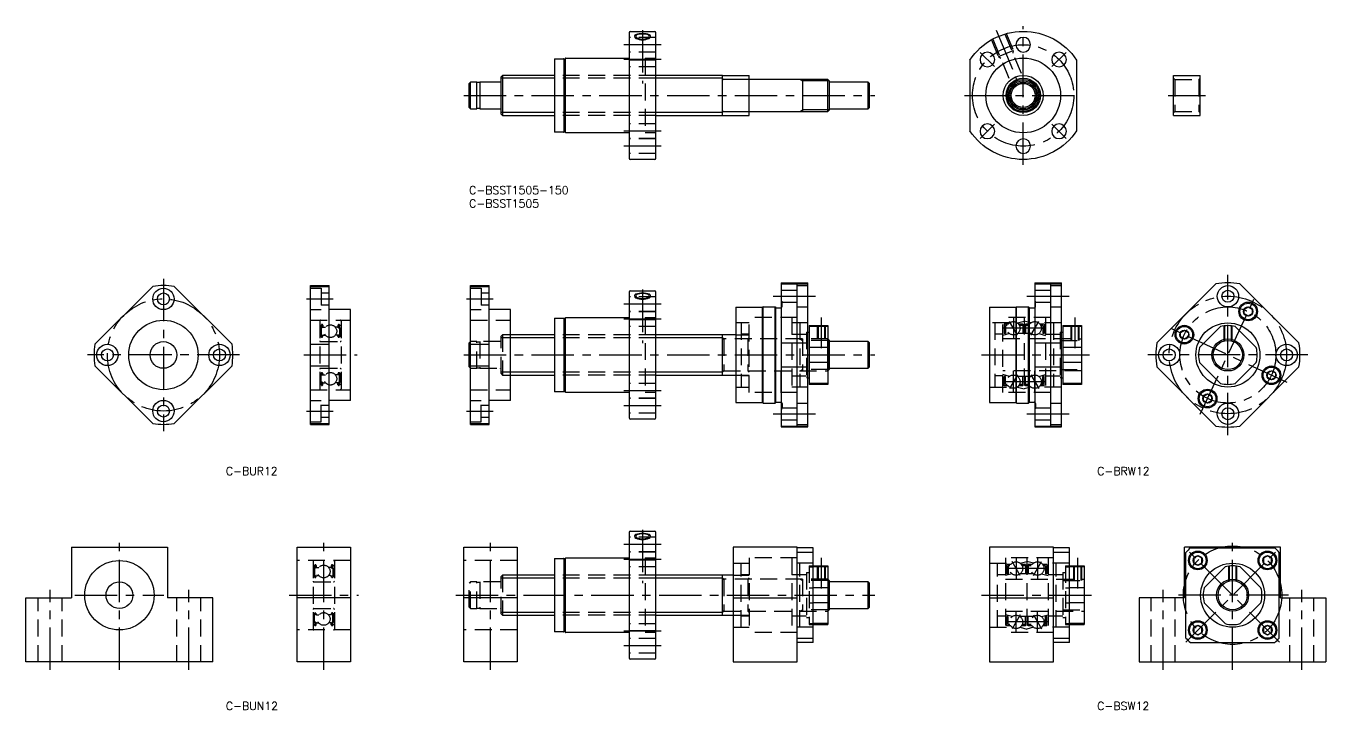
# Model space of a CAD drawing. Extents: x -166 to 321, y -196 to 60.
import ezdxf

# ---------------------------------------------------------------- set-up
doc = ezdxf.new("R2010")
doc.units = 0
doc.header["$LTSCALE"] = 0.5
for name, pattern in [('CENTER', [50.8, 31.75, -6.35, 6.35, -6.35]), ('DASHED', [19.05, 12.7, -6.35]), ('PHANTOM', [63.5, 31.75, -6.35, 6.35, -6.35, 6.35, -6.35])]:
    doc.linetypes.add(name, pattern=pattern)
for name, color, linetype in [('MSM_CENTER', 1, 'CENTER'), ('MSM_CONTINUOUS', 7, 'CONTINUOUS'), ('MSM_DASHED', 4, 'DASHED'), ('MSM_IMAGINARY', 6, 'PHANTOM'), ('MSM_NARROW', 5, 'CONTINUOUS'), ('MSM_PART_NUMBER', 7, 'CONTINUOUS')]:
    doc.layers.add(name, color=color, linetype=linetype)
doc.styles.get("Standard").update_dxf_attribs({"font": 'txt.shx', "height": 3, "bigfont": 'bigfont.shx'})

# ---------------------------------------------------------------- blocks, each defined once
blk = doc.blocks.new('*U49')
at = {"layer": 'MSM_PART_NUMBER'}
blk.add_text('C-BSST1505-150', height=3, dxfattribs=at).set_placement((0, -3))
blk = doc.blocks.new('*U50')
at = {"layer": 'MSM_PART_NUMBER'}
blk.add_text('C-BSST1505', height=3, dxfattribs=at).set_placement((0, -8))
blk = doc.blocks.new('*U51')
at = {"layer": 'MSM_PART_NUMBER'}
blk.add_text('C-BUN12', height=3, dxfattribs=at).set_placement((-91.16, -196.23))
blk = doc.blocks.new('*U52')
at = {"layer": 'MSM_PART_NUMBER'}
blk.add_text('C-BUR12', height=3, dxfattribs=at).set_placement((-91.16, -108.24))
blk = doc.blocks.new('*U53')
at = {"layer": 'MSM_PART_NUMBER'}
blk.add_text('C-BSW12', height=3, dxfattribs=at).set_placement((235.4, -196.23))
blk = doc.blocks.new('*U54')
at = {"layer": 'MSM_PART_NUMBER'}
blk.add_text('C-BRW12', height=3, dxfattribs=at).set_placement((235.4, -108.24))

msp = doc.modelspace()

# ---------------------------------------------------------------- linework, layer by layer
at = {"layer": 'MSM_CENTER'}
for p, q in [((65, 58.48), (65, 38.48)), ((197.53, 58.48), (205.38, 39.54)), ((207.67, 8), (207.67, 60)), ((72, 53), (58, 53)), ((196.89, 44.78), (191.58, 50.09)), ((218.45, 44.78), (223.76, 50.09)), ((72, 47.44), (58, 47.44)), ((-2, 34), (152, 34)), ((185.67, 34), (229.67, 34)), ((262.03, 34), (276.03, 34)), ((72, 20.56), (58, 20.56)), ((196.89, 23.22), (191.58, 17.91)), ((218.45, 23.22), (223.76, 17.91)), ((72, 15), (58, 15)), ((284.38, -93.24), (284.38, -33.24)), ((-114.56, -34.74), (-114.56, -91.74)), ((65, -38.76), (65, -58.76)), ((-61, -42.24), (-51, -42.24)), ((-1, -42.24), (9, -42.24)), ((114, -41.24), (130, -41.24)), ((209, -41.24), (225, -41.24)), ((274.02, -85.45), (294.73, -41.04)), ((72, -44.24), (58, -44.24)), ((72, -49.81), (58, -49.81)), ((117, -49.24), (117, -57.24)), ((132, -49.24), (132, -60.74)), ((216, -53.24), (200, -53.24)), ((205.5, -55.84), (202.5, -50.64)), ((204, -49.24), (204, -57.24)), ((210.5, -55.84), (213.5, -50.64)), ((212, -49.24), (212, -57.24)), ((227, -49.24), (227, -60.74)), ((306.58, -73.6), (262.17, -52.89)), ((-86.06, -63.24), (-143.06, -63.24)), ((-62, -63.24), (-42, -63.24)), ((-2, -63.24), (152, -63.24)), ((192, -63.24), (232.5, -63.24)), ((314.38, -63.24), (254.38, -63.24)), ((117, -77.24), (117, -69.24)), ((205.5, -70.64), (202.5, -75.84)), ((204, -77.24), (204, -69.24)), ((210.5, -70.64), (213.5, -75.84)), ((212, -77.24), (212, -69.24)), ((72, -76.68), (58, -76.68)), ((216, -73.24), (200, -73.24)), ((72, -82.24), (58, -82.24)), ((-61, -84.24), (-51, -84.24)), ((-1, -84.24), (9, -84.24)), ((114, -85.24), (130, -85.24)), ((209, -85.24), (225, -85.24)), ((65, -128.76), (65, -148.76)), ((-131.08, -181.24), (-131.08, -132.24)), ((-54.5, -181.24), (-54.5, -132.24)), ((8, -181.24), (8, -132.24)), ((72, -134.24), (58, -134.24)), ((268.59, -170.81), (303.72, -135.68)), ((303.72, -170.81), (268.59, -135.68)), ((286.15, -181.24), (286.15, -132.24)), ((72, -139.81), (58, -139.81)), ((132, -139.24), (132, -150.74)), ((206.5, -145.84), (203.5, -140.64)), ((205, -139.24), (205, -147.24)), ((211.5, -145.84), (214.5, -140.64)), ((213, -139.24), (213, -147.24)), ((228, -139.24), (228, -150.74)), ((217, -143.24), (201, -143.24)), ((-157.08, -181.24), (-157.08, -151.24)), ((-147.73, -153.24), (-114.43, -153.24)), ((-105.08, -181.24), (-105.08, -151.24)), ((-67.5, -153.24), (-41.5, -153.24)), ((-5, -153.24), (152, -153.24)), ((192, -153.24), (233.5, -153.24)), ((260.15, -181.24), (260.15, -151.24)), ((307.15, -153.24), (265.15, -153.24)), ((312.15, -181.24), (312.15, -151.24)), ((206.5, -160.64), (203.5, -165.84)), ((205, -167.24), (205, -159.24)), ((211.5, -160.64), (214.5, -165.84)), ((213, -167.24), (213, -159.24)), ((217, -163.24), (201, -163.24)), ((72, -166.68), (58, -166.68)), ((72, -172.24), (58, -172.24))]:
    msp.add_line(p, q, dxfattribs=at)
for centre, radius in [((207.67, 34), 19), ((-114.56, -63.24), 21), ((284.38, -63.24), 22), ((284.38, -63.24), 18), ((286.15, -153.24), 18.45)]:
    msp.add_circle(centre, radius, dxfattribs=at)
at = {"layer": 'MSM_CONTINUOUS'}
for p, q in [((60, 57.5), (60, 10.5)), ((60.5, 58), (69.5, 58)), ((70, 10.5), (70, 57.5)), ((32, 47.75), (35.35, 47.75)), ((32, 47.75), (32, 20.25)), ((35.5, 47.75), (36, 47.75)), ((35.5, 47.75), (35.5, 20.25)), ((36, 47.75), (36, 20.25)), ((36.3, 48), (60, 48)), ((60, 47.27), (70, 47.27)), ((187.67, 47.27), (187.67, 20.73)), ((227.67, 47.27), (227.67, 20.73)), ((0.5, 39), (0, 38.5)), ((2.85, 39), (0.5, 39)), ((0.5, 29), (0.5, 39)), ((2.85, 29), (2.85, 39)), ((11.7, 39), (4, 39)), ((4, 39), (4, 29)), ((12.5, 41.5), (12, 41)), ((12, 27), (12, 41)), ((12.5, 41.5), (12.5, 26.5)), ((32, 41.5), (12.5, 41.5)), ((95, 41.5), (70, 41.5)), ((95, 26.5), (95, 41.5)), ((134.5, 40), (95.3, 40)), ((125, 40), (125, 28)), ((135, 39.5), (134.5, 40)), ((134.5, 28), (134.5, 40)), ((135, 39.5), (135, 28.5)), ((149.5, 39), (135, 39)), ((150, 38.5), (149.5, 39)), ((149.5, 29), (149.5, 39)), ((264.03, 26.5), (264.03, 41.5)), ((264.03, 41.5), (274.03, 41.5)), ((274.03, 26.5), (274.03, 41.5)), ((0, 29.5), (0, 38.5)), ((4, 38.8), (2.85, 38.8)), ((150, 29.5), (150, 38.5)), ((0, 29.5), (0.5, 29)), ((149.5, 29), (150, 29.5)), ((0.5, 29), (2.85, 29)), ((2.85, 29.2), (4, 29.2)), ((4, 29), (11.7, 29)), ((12, 27), (12.5, 26.5)), ((12.5, 26.5), (32, 26.5)), ((70, 26.5), (95, 26.5)), ((95.3, 28), (134.5, 28)), ((134.5, 28), (135, 28.5)), ((135, 29), (149.5, 29)), ((264.03, 26.5), (274.03, 26.5)), ((35.35, 20.25), (32, 20.25)), ((36, 20.25), (35.5, 20.25)), ((60, 20), (36.3, 20)), ((60, 20.73), (70, 20.73)), ((69.5, 10), (60.5, 10)), ((-118.57, -37.55), (-140.25, -59.23)), ((-110.55, -37.55), (-88.87, -59.23)), ((-59.5, -89.24), (-59.5, -37.24)), ((-59.5, -37.24), (-52.5, -37.24)), ((-59.5, -37.55), (-52.5, -37.55)), ((-52.5, -89.24), (-52.5, -37.24)), ((0.5, -89.24), (0.5, -37.24)), ((0.5, -37.24), (7.5, -37.24)), ((0.5, -37.55), (7.5, -37.55)), ((7.5, -89.24), (7.5, -37.24)), ((117, -36.24), (127, -36.24)), ((117, -36.24), (117, -90.14)), ((117, -36.62), (127, -36.62)), ((123, -90.14), (123, -36.24)), ((127, -90.14), (127, -36.24)), ((212, -36.24), (222, -36.24)), ((212, -36.24), (212, -90.14)), ((212, -36.62), (222, -36.62)), ((218, -90.14), (218, -36.24)), ((222, -90.14), (222, -36.24)), ((257.75, -58.75), (279.89, -36.62)), ((288.86, -36.62), (311, -58.75)), ((60, -39.74), (60, -86.74)), ((60.5, -39.24), (69.5, -39.24)), ((70, -86.74), (70, -39.74)), ((-44.5, -46.24), (-52.5, -46.24)), ((-44.5, -80.24), (-44.5, -46.24)), ((15.5, -46.24), (7.5, -46.24)), ((15.5, -80.24), (15.5, -46.24)), ((100, -45.39), (110, -45.39)), ((100, -45.39), (100, -81.09)), ((110.15, -45.24), (110, -45.39)), ((110, -81.09), (110, -45.39)), ((110.15, -45.24), (114.7, -45.24)), ((110.15, -81.24), (110.15, -45.24)), ((114.7, -45.24), (115, -45.54)), ((114.7, -81.24), (114.7, -45.24)), ((115, -45.54), (116.8, -45.54)), ((115, -80.94), (115, -45.54)), ((195, -45.39), (205, -45.39)), ((195, -45.39), (195, -81.09)), ((205.15, -45.24), (205, -45.39)), ((205, -81.09), (205, -45.39)), ((205.15, -45.24), (209.7, -45.24)), ((205.15, -81.24), (205.15, -45.24)), ((209.7, -45.24), (210, -45.54)), ((209.7, -81.24), (209.7, -45.24)), ((210, -45.54), (211.8, -45.54)), ((210, -80.94), (210, -45.54)), ((290.48, -46.06), (291.98, -45.2)), ((290.48, -47.79), (290.48, -46.06)), ((291.98, -48.66), (290.48, -47.79)), ((291.98, -45.2), (293.48, -46.06)), ((293.48, -47.79), (291.98, -48.66)), ((293.48, -46.06), (293.48, -47.79)), ((32, -49.49), (35.35, -49.49)), ((32, -49.49), (32, -76.99)), ((35.5, -49.49), (36, -49.49)), ((35.5, -49.49), (35.5, -76.99)), ((36, -49.49), (36, -76.99)), ((36.3, -49.24), (60, -49.24)), ((60, -49.98), (70, -49.98)), ((127.5, -52.24), (134.5, -52.24)), ((127.5, -52.24), (127.5, -74.24)), ((134.5, -52.6), (127.5, -52.6)), ((134.5, -52.24), (134.5, -74.24)), ((222.5, -52.24), (229.5, -52.24)), ((222.5, -52.24), (222.5, -74.24)), ((229.5, -52.6), (222.5, -52.6)), ((229.5, -52.24), (229.5, -74.24)), ((281.58, -52.6), (273.74, -60.45)), ((295.02, -60.45), (287.17, -52.6)), ((0.5, -58.24), (0, -58.74)), ((32, -55.74), (15.5, -55.74)), ((100, -55.74), (70, -55.74)), ((95, -70.74), (95, -55.74)), ((127, -54.74), (127.5, -54.74)), ((135, -57.74), (134.5, -57.24)), ((134.5, -69.24), (134.5, -57.24)), ((135, -57.74), (135, -68.74)), ((149.5, -58.24), (135, -58.24)), ((150, -58.74), (149.5, -58.24)), ((149.5, -68.24), (149.5, -58.24)), ((222, -54.74), (222.5, -54.74)), ((266.56, -54.77), (268.06, -53.9)), ((266.56, -56.5), (266.56, -54.77)), ((268.06, -57.37), (266.56, -56.5)), ((268.06, -53.9), (269.56, -54.77)), ((269.56, -56.5), (268.06, -57.37)), ((269.56, -54.77), (269.56, -56.5)), ((-59.5, -59.23), (-52.5, -59.23)), ((0, -67.74), (0, -58.74)), ((0.5, -59.23), (7.5, -59.23)), ((117, -58.75), (127, -58.75)), ((134.5, -60.45), (127.5, -60.45)), ((150, -67.74), (150, -58.74)), ((212, -58.75), (222, -58.75)), ((229.5, -60.45), (222.5, -60.45)), ((-140.25, -67.25), (-118.57, -88.93)), ((-88.87, -67.25), (-110.55, -88.93)), ((-59.5, -67.25), (-52.5, -67.25)), ((0, -67.74), (0.5, -68.24)), ((0.5, -67.25), (7.5, -67.25)), ((117, -67.73), (127, -67.73)), ((134.5, -66.04), (127.5, -66.04)), ((149.5, -68.24), (150, -67.74)), ((212, -67.73), (222, -67.73)), ((229.5, -66.04), (222.5, -66.04)), ((279.89, -89.87), (257.75, -67.73)), ((273.74, -66.04), (281.58, -73.88)), ((287.17, -73.88), (295.02, -66.04)), ((311, -67.73), (288.86, -89.87)), ((15.5, -70.74), (32, -70.74)), ((70, -70.74), (100, -70.74)), ((127, -71.74), (127.5, -71.74)), ((134.5, -69.24), (135, -68.74)), ((135, -68.24), (149.5, -68.24)), ((222, -71.74), (222.5, -71.74)), ((289.13, -71.92), (289.13, -71.92)), ((291.09, -69.96), (291.09, -69.96)), ((299.19, -69.98), (300.69, -69.12)), ((299.19, -71.71), (299.19, -69.98)), ((300.69, -72.58), (299.19, -71.71)), ((300.69, -69.12), (302.19, -69.98)), ((302.19, -71.71), (300.69, -72.58)), ((302.19, -69.98), (302.19, -71.71)), ((35.35, -76.99), (32, -76.99)), ((36, -76.99), (35.5, -76.99)), ((60, -77.24), (36.3, -77.24)), ((60, -76.51), (70, -76.51)), ((134.5, -73.88), (127.5, -73.88)), ((134.5, -74.24), (127.5, -74.24)), ((229.5, -73.88), (222.5, -73.88)), ((229.5, -74.24), (222.5, -74.24)), ((275.27, -78.69), (276.77, -77.82)), ((276.77, -77.82), (278.27, -78.69)), ((-44.5, -80.24), (-52.5, -80.24)), ((15.5, -80.24), (7.5, -80.24)), ((100, -81.09), (110, -81.09)), ((110.15, -81.24), (110, -81.09)), ((110.15, -81.24), (114.7, -81.24)), ((114.7, -81.24), (115, -80.94)), ((115, -80.94), (116.8, -80.94)), ((195, -81.09), (205, -81.09)), ((205.15, -81.24), (205, -81.09)), ((205.15, -81.24), (209.7, -81.24)), ((209.7, -81.24), (210, -80.94)), ((210, -80.94), (211.8, -80.94)), ((275.27, -80.42), (275.27, -78.69)), ((276.77, -81.29), (275.27, -80.42)), ((278.27, -80.42), (276.77, -81.29)), ((278.27, -78.69), (278.27, -80.42)), ((69.5, -87.24), (60.5, -87.24)), ((-59.5, -88.93), (-52.5, -88.93)), ((-59.5, -89.24), (-52.5, -89.24)), ((0.5, -88.93), (7.5, -88.93)), ((0.5, -89.24), (7.5, -89.24)), ((117, -89.87), (127, -89.87)), ((117, -90.14), (127, -90.14)), ((212, -89.87), (222, -89.87)), ((212, -90.14), (222, -90.14)), ((60, -129.74), (60, -176.74)), ((60.5, -129.24), (69.5, -129.24)), ((70, -176.74), (70, -129.74)), ((-149.08, -135.24), (-149.08, -154.24)), ((-149.08, -135.24), (-113.08, -135.24)), ((-113.08, -135.24), (-113.08, -154.24)), ((-64.5, -178.24), (-64.5, -135.24)), ((-64.5, -135.24), (-44.5, -135.24)), ((-44.5, -135.24), (-44.5, -178.24)), ((-2, -178.24), (-2, -135.24)), ((-2, -135.24), (18, -135.24)), ((18, -135.24), (18, -178.24)), ((99, -135.24), (99, -178.24)), ((123, -135.24), (99, -135.24)), ((123, -178.24), (123, -135.24)), ((129, -135.49), (123, -135.49)), ((129, -170.99), (129, -135.49)), ((195, -135.24), (195, -178.24)), ((219, -135.24), (195, -135.24)), ((219, -178.24), (219, -135.24)), ((225, -135.49), (219, -135.49)), ((225, -170.99), (225, -135.49)), ((268.15, -154.24), (268.15, -135.24)), ((304.15, -135.24), (268.15, -135.24)), ((270.37, -135.49), (301.93, -135.49)), ((304.15, -154.24), (304.15, -135.24)), ((32, -139.49), (35.35, -139.49)), ((32, -139.49), (32, -166.99)), ((35.5, -139.49), (36, -139.49)), ((35.5, -139.49), (35.5, -166.99)), ((36, -139.49), (36, -166.99)), ((36.3, -139.24), (60, -139.24)), ((60, -139.98), (70, -139.98)), ((129, -137.19), (123, -137.19)), ((225, -137.19), (219, -137.19)), ((268.65, -169.3), (268.65, -137.19)), ((273.11, -138.46), (271.61, -139.33)), ((271.61, -139.33), (271.61, -141.06)), ((271.61, -141.06), (273.11, -141.93)), ((274.61, -139.33), (273.11, -138.46)), ((273.11, -141.93), (274.61, -141.06)), ((274.61, -141.06), (274.61, -139.33)), ((299.2, -138.46), (297.7, -139.33)), ((297.7, -139.33), (297.7, -141.06)), ((297.7, -141.06), (299.2, -141.93)), ((300.7, -139.33), (299.2, -138.46)), ((299.2, -141.93), (300.7, -141.06)), ((300.7, -141.06), (300.7, -139.33)), ((303.65, -169.3), (303.65, -137.19)), ((32, -145.74), (18, -145.74)), ((99, -145.74), (70, -145.74)), ((95, -160.74), (95, -145.74)), ((129, -142.24), (134.5, -142.24)), ((134.5, -142.6), (129, -142.6)), ((134.5, -142.24), (134.5, -164.24)), ((225, -142.24), (230.5, -142.24)), ((230.5, -142.6), (225, -142.6)), ((230.5, -142.24), (230.5, -164.24)), ((283.36, -142.6), (275.51, -150.45)), ((296.79, -150.45), (288.95, -142.6)), ((134.5, -150.45), (129, -150.45)), ((135, -147.74), (134.5, -147.24)), ((135, -147.74), (135, -158.74)), ((149.5, -148.24), (135, -148.24)), ((150, -148.74), (149.5, -148.24)), ((149.5, -158.24), (149.5, -148.24)), ((150, -157.74), (150, -148.74)), ((230.5, -150.45), (225, -150.45)), ((-166.08, -178.24), (-166.08, -154.24)), ((-96.08, -178.24), (-96.08, -154.24)), ((-44.5, -154.24), (-64.5, -154.24)), ((18, -154.24), (-2, -154.24)), ((99, -154.24), (123, -154.24)), ((195, -154.24), (219, -154.24)), ((251.15, -154.24), (251.15, -178.24)), ((268.15, -154.24), (251.15, -154.24)), ((304.15, -154.24), (321.15, -154.24)), ((321.15, -154.24), (321.15, -178.24)), ((18, -160.74), (32, -160.74)), ((70, -160.74), (99, -160.74)), ((134.5, -156.04), (129, -156.04)), ((134.5, -159.24), (135, -158.74)), ((135, -158.24), (149.5, -158.24)), ((149.5, -158.24), (150, -157.74)), ((230.5, -156.04), (225, -156.04)), ((275.51, -156.04), (283.36, -163.88)), ((288.95, -163.88), (296.79, -156.04)), ((134.5, -163.88), (129, -163.88)), ((129, -164.24), (134.5, -164.24)), ((230.5, -163.88), (225, -163.88)), ((225, -164.24), (230.5, -164.24)), ((273.11, -164.56), (271.61, -165.42)), ((271.61, -165.42), (271.61, -167.15)), ((274.61, -165.42), (273.11, -164.56)), ((274.61, -167.15), (274.61, -165.42)), ((299.2, -164.56), (297.7, -165.42)), ((297.7, -165.42), (297.7, -167.15)), ((300.7, -165.42), (299.2, -164.56)), ((300.7, -167.15), (300.7, -165.42)), ((35.35, -166.99), (32, -166.99)), ((36, -166.99), (35.5, -166.99)), ((60, -167.24), (36.3, -167.24)), ((60, -166.51), (70, -166.51)), ((123, -169.3), (129, -169.3)), ((219, -169.3), (225, -169.3)), ((271.61, -167.15), (273.11, -168.02)), ((273.11, -168.02), (274.61, -167.15)), ((297.7, -167.15), (299.2, -168.02)), ((299.2, -168.02), (300.7, -167.15)), ((129, -170.99), (123, -170.99)), ((225, -170.99), (219, -170.99)), ((270.37, -170.99), (301.93, -170.99)), ((-96.08, -178.24), (-166.08, -178.24)), ((-44.5, -178.24), (-64.5, -178.24)), ((18, -178.24), (-2, -178.24)), ((69.5, -177.24), (60.5, -177.24)), ((99, -178.24), (123, -178.24)), ((195, -178.24), (219, -178.24)), ((251.15, -178.24), (321.15, -178.24))]:
    msp.add_line(p, q, dxfattribs=at)
for points in [[(-166.08, -154.24), (-149.08, -154.24)], [(-96.08, -154.24), (-113.08, -154.24)]]:
    msp.add_lwpolyline(points, dxfattribs=at)
at = {"layer": 'MSM_CONTINUOUS', "extrusion": (0, 0, -1)}
for centre in [(-207.67, 53), (-194.24, 47.44), (-221.11, 47.44), (-194.24, 20.56), (-221.11, 20.56), (-207.67, 15)]:
    msp.add_circle(centre, 2.75, dxfattribs=at)
at = {"layer": 'MSM_CONTINUOUS'}
for centre, radius in [((207.67, 34), 14), ((207.67, 34), 7.5), ((207.67, 34), 6), ((207.67, 34), 5), ((207.67, 34), 4.5), ((-114.56, -42.24), 4), ((284.38, -41.24), 4), ((-114.56, -42.24), 2.25), ((284.38, -41.24), 2.25), ((291.98, -46.93), 3.5), ((291.98, -46.93), 3.1), ((291.98, -46.93), 1.73), ((-114.56, -63.24), 13), ((268.06, -55.63), 3.5), ((268.06, -55.63), 3.1), ((284.38, -63.24), 12), ((-114.56, -63.24), 5), ((268.06, -55.63), 1.73), ((284.38, -63.24), 5.46), ((-135.56, -63.24), 4), ((-135.56, -63.24), 2.25), ((-93.56, -63.24), 4), ((-93.56, -63.24), 2.25), ((262.38, -63.24), 4), ((262.38, -63.24), 2.25), ((306.38, -63.24), 4), ((306.38, -63.24), 2.25), ((300.69, -70.85), 3.5), ((300.69, -70.85), 3.1), ((300.69, -70.85), 1.73), ((276.77, -79.56), 3.5), ((276.77, -79.56), 3.1), ((276.77, -79.56), 1.73), ((-114.56, -84.24), 4), ((-114.56, -84.24), 2.25), ((284.38, -85.24), 4), ((284.38, -85.24), 2.25), ((-131.08, -153.24), 13), ((273.11, -140.2), 3.5), ((273.11, -140.2), 3.1), ((273.11, -140.2), 1.73), ((286.15, -153.24), 12), ((299.2, -140.2), 3.5), ((299.2, -140.2), 3.1), ((299.2, -140.2), 1.73), ((-131.08, -153.24), 5), ((286.15, -153.24), 5.46), ((273.11, -166.29), 3.5), ((273.11, -166.29), 3.1), ((273.11, -166.29), 1.73), ((299.2, -166.29), 3.5), ((299.2, -166.29), 3.1), ((299.2, -166.29), 1.73)]:
    msp.add_circle(centre, radius, dxfattribs=at)
for centre, radius, start, end in [((60.5, 57.5), 0.5, 90, 180), ((63.04, 56.17), 0.497, 108.9266, 180), ((63.25, 56.17), 0.709, 180, 247.472), ((65, 50.45), 6.54, 71.0734, 108.9266), ((65, 60.39), 5.28, 247.472, 292.528), ((66.75, 56.17), 0.709, 292.528, 0), ((66.96, 56.17), 0.497, 360, 71.0734), ((69.5, 57.5), 0.5, 0, 90), ((35.35, 47.6), 0.15, 0, 90), ((36.3, 47.7), 0.3, 90, 180), ((11.7, 39.3), 0.3, 270, 0), ((95.3, 40.3), 0.3, 180, 270), ((11.7, 28.7), 0.3, 0, 90), ((95.3, 27.7), 0.3, 90, 180), ((35.35, 20.4), 0.15, 270, 0), ((36.3, 20.3), 0.3, 180, 270), ((60.5, 10.5), 0.5, 180, 270), ((69.5, 10.5), 0.5, 270, 0), ((-114.56, -63.24), 26, 81.1289, 98.8711), ((284.38, -63.24), 27, 80.4309, 99.5691), ((60.5, -39.74), 0.5, 90, 180), ((63.04, -41.07), 0.497, 108.9266, 180), ((63.25, -41.07), 0.709, 180, 247.472), ((65, -46.79), 6.54, 71.0734, 108.9266), ((65, -36.85), 5.28, 247.472, 292.528), ((66.75, -41.07), 0.709, 292.528, 0), ((66.96, -41.07), 0.497, 360, 71.0734), ((69.5, -39.74), 0.5, 0, 90), ((116.8, -45.04), 0.5, 270, 293.5782), ((211.8, -45.04), 0.5, 270, 293.5782), ((35.35, -49.64), 0.15, 0, 90), ((36.3, -49.54), 0.3, 90, 180), ((284.38, -63.24), 11, 75.2726, 104.7274), ((-114.56, -63.24), 26, 171.1289, 188.8711), ((-114.56, -63.24), 26, 351.1289, 8.8711), ((284.38, -63.24), 27, 170.4309, 189.5691), ((284.38, -63.24), 11, 165.2726, 194.7274), ((284.38, -63.24), 11, 345.2726, 14.7274), ((284.38, -63.24), 27, 350.4309, 9.5691), ((35.35, -76.84), 0.15, 270, 0), ((36.3, -76.94), 0.3, 180, 270), ((284.38, -63.24), 11, 255.2726, 284.7274), ((116.8, -81.44), 0.5, 66.4218, 90), ((211.8, -81.44), 0.5, 66.4218, 90), ((60.5, -86.74), 0.5, 180, 270), ((69.5, -86.74), 0.5, 270, 0), ((-114.56, -63.24), 26, 261.1289, 278.8711), ((284.38, -63.24), 27, 260.4309, 279.5691), ((60.5, -129.74), 0.5, 90, 180), ((63.04, -131.07), 0.497, 108.9266, 180), ((63.25, -131.07), 0.709, 180, 247.472), ((65, -136.79), 6.54, 71.0734, 108.9266), ((66.75, -131.07), 0.709, 292.528, 0), ((66.96, -131.07), 0.497, 0, 71.0734), ((69.5, -129.74), 0.5, 0, 90), ((65, -126.85), 5.28, 247.472, 292.528), ((286.15, -153.24), 23.75, 131.6371, 137.4631), ((286.15, -153.24), 23.75, 42.5369, 48.3629), ((35.35, -139.64), 0.15, 0, 90), ((36.3, -139.54), 0.3, 90, 180), ((286.15, -153.24), 11, 75.2726, 104.7274), ((286.15, -153.24), 11, 165.2726, 194.7274), ((286.15, -153.24), 11, 345.2726, 14.7274), ((286.15, -153.24), 11, 255.2726, 284.7274), ((35.35, -166.84), 0.15, 270, 0), ((36.3, -166.94), 0.3, 180, 270), ((286.15, -153.24), 23.75, 222.5369, 228.3629), ((286.15, -153.24), 23.75, 311.6371, 317.4631), ((60.5, -176.74), 0.5, 180, 270), ((69.5, -176.74), 0.5, 270, 0)]:
    msp.add_arc(centre, radius, start, end, dxfattribs=at)
at = {"layer": 'MSM_CONTINUOUS', "extrusion": (0, 0, -1)}
for start, end in [(33.5573, 146.4427), (213.5573, 326.4427)]:
    msp.add_arc((-207.67, 34), 24, start, end, dxfattribs=at)
at = {"layer": 'MSM_DASHED'}
for p, q in [((70, 55.75), (60, 55.75)), ((195.79, 54.85), (198.39, 48.56)), ((196.26, 55.12), (202.69, 39.61)), ((200.81, 57), (207.23, 41.49)), ((201.33, 57.15), (203.94, 50.85)), ((70, 50.25), (60, 50.25)), ((70, 50.19), (60, 50.19)), ((198.39, 48.56), (203.94, 50.85)), ((203.94, 50.85), (203.8, 49.78)), ((70, 44.69), (60, 44.69)), ((66, 48), (70, 48)), ((66, 48), (66, 20)), ((198.39, 48.56), (199.25, 47.9)), ((70, 41.5), (32, 41.5)), ((70, 40.45), (32, 40.45)), ((264.53, 40), (264.03, 40.5)), ((264.53, 40), (273.53, 40)), ((264.53, 40), (264.53, 28)), ((273.53, 40), (274.03, 40.5)), ((273.53, 40), (273.53, 28)), ((70, 27.55), (32, 27.55)), ((70, 26.5), (32, 26.5)), ((264.53, 28), (264.03, 27.5)), ((264.53, 28), (273.53, 28)), ((273.53, 28), (274.03, 27.5)), ((70, 23.31), (60, 23.31)), ((70, 20), (66, 20)), ((70, 17.81), (60, 17.81)), ((70, 17.75), (60, 17.75)), ((70, 12.25), (60, 12.25)), ((-59.5, -38.24), (-55.5, -38.24)), ((-55.5, -38.24), (-55.5, -46.24)), ((0.5, -38.24), (4.5, -38.24)), ((4.5, -38.24), (4.5, -46.24)), ((123, -37.24), (127, -37.24)), ((218, -37.24), (222, -37.24)), ((-55.5, -39.99), (-52.5, -39.99)), ((4.5, -39.99), (7.5, -39.99)), ((70, -41.49), (60, -41.49)), ((117, -38.99), (123, -38.99)), ((117, -42.94), (117.3, -43.24)), ((117.3, -45.04), (117.3, -43.24)), ((117.3, -43.49), (123, -43.49)), ((212, -38.99), (218, -38.99)), ((212, -42.94), (212.3, -43.24)), ((212.3, -45.04), (212.3, -43.24)), ((212.3, -43.49), (218, -43.49)), ((-59.5, -46.24), (-55.5, -46.24)), ((-55.5, -44.49), (-52.5, -44.49)), ((0.5, -46.24), (4.5, -46.24)), ((4.5, -44.49), (7.5, -44.49)), ((70, -46.99), (60, -46.99)), ((70, -47.06), (60, -47.06)), ((123, -45.24), (127, -45.24)), ((218, -45.24), (222, -45.24)), ((-59.5, -50.24), (-44.5, -50.24)), ((-56, -50.54), (-56, -75.94)), ((-55.9, -52.14), (-55.54, -52.14)), ((-55.02, -52.74), (-55.67, -53.12)), ((-55.67, -53.12), (-55.67, -55.94)), ((-55.55, -52.16), (-55.38, -51.95)), ((-55.4, -52.57), (-55.54, -52.43)), ((-54.82, -52.86), (-55.47, -53.23)), ((-55.47, -53.23), (-55.47, -55.94)), ((-55.4, -52.28), (-55.23, -52.08)), ((-55.26, -52.42), (-55.4, -52.28)), ((-55.4, -52.57), (-55.26, -52.42)), ((-55.05, -52.14), (-55.02, -52.74)), ((-54.85, -52.12), (-54.8, -52.75)), ((-54.82, -52.5), (-54.82, -52.86)), ((-54.7, -52.84), (-53.85, -52.84)), ((-49.3, -52.84), (-50.15, -52.84)), ((-49.15, -52.12), (-49.2, -52.75)), ((-49.18, -52.5), (-49.18, -52.86)), ((-49.18, -52.86), (-48.53, -53.23)), ((-48.95, -52.14), (-48.98, -52.74)), ((-48.98, -52.74), (-48.33, -53.12)), ((-48.6, -52.28), (-48.77, -52.08)), ((-48.74, -52.42), (-48.6, -52.28)), ((-48.6, -52.57), (-48.74, -52.42)), ((-48.45, -52.16), (-48.62, -51.95)), ((-48.6, -52.57), (-48.46, -52.43)), ((-48.53, -53.23), (-48.53, -55.94)), ((-48.1, -52.14), (-48.46, -52.14)), ((-48.33, -53.12), (-48.33, -55.94)), ((-48, -50.54), (-48, -75.94)), ((0.5, -50.24), (15.5, -50.24)), ((70, -52.56), (60, -52.56)), ((66, -49.24), (70, -49.24)), ((66, -49.24), (66, -77.24)), ((105, -51.24), (100, -51.24)), ((102, -51.24), (102, -75.24)), ((123, -49.24), (105, -49.24)), ((105, -77.24), (105, -49.24)), ((121, -49.24), (121, -77.24)), ((127, -51.24), (121, -51.24)), ((124, -51.24), (124, -75.24)), ((130.5, -52.24), (130.5, -57.24)), ((130.77, -52.24), (130.77, -57.24)), ((133.23, -52.24), (133.23, -57.24)), ((133.5, -52.24), (133.5, -57.24)), ((202.5, -51.24), (195, -51.24)), ((197, -51.24), (197, -75.24)), ((218, -49.24), (200, -49.24)), ((200, -77.24), (200, -49.24)), ((200.5, -51.74), (200.5, -55.24)), ((202, -51.74), (200.5, -51.74)), ((201, -52.24), (201, -55.24)), ((201.71, -52.24), (201, -52.24)), ((205.5, -51.24), (208, -50.57)), ((207.5, -51.74), (206, -51.74)), ((207.5, -52.24), (206.29, -52.24)), ((207.5, -51.74), (207.5, -55.24)), ((208, -49.24), (208, -77.24)), ((210.5, -51.24), (208, -50.57)), ((208.5, -51.74), (208.5, -55.24)), ((210, -51.74), (208.5, -51.74)), ((209.71, -52.24), (208.5, -52.24)), ((222, -51.24), (213.5, -51.24)), ((215.5, -51.74), (214, -51.74)), ((215, -52.24), (214.29, -52.24)), ((215, -52.24), (215, -55.24)), ((215.5, -51.74), (215.5, -55.24)), ((216, -49.24), (216, -77.24)), ((219, -51.24), (219, -75.24)), ((225.5, -52.24), (225.5, -57.78)), ((225.77, -52.24), (225.77, -57.78)), ((228.23, -52.24), (228.23, -57.78)), ((228.5, -52.24), (228.5, -57.78)), ((282.88, -52.34), (282.88, -57.99)), ((283.15, -52.31), (283.15, -57.92)), ((285.61, -52.31), (285.61, -57.92)), ((285.88, -52.34), (285.88, -57.99)), ((-55.9, -56.29), (-55.55, -56.29)), ((-55.7, -58.24), (-48.3, -58.24)), ((-55.55, -56.29), (-55.36, -56.52)), ((-55.47, -55.84), (-53.85, -55.84)), ((-55.07, -55.94), (-55.47, -55.94)), ((-55.47, -56.14), (-55.07, -56.14)), ((-55.21, -56.59), (-55.11, -56.59)), ((-55.07, -56.14), (-55.07, -55.94)), ((-54.92, -56.46), (-54.72, -55.91)), ((-48.53, -55.84), (-50.15, -55.84)), ((-49.08, -56.46), (-49.28, -55.91)), ((-48.93, -55.94), (-48.53, -55.94)), ((-48.93, -56.14), (-48.93, -55.94)), ((-48.53, -56.14), (-48.93, -56.14)), ((-48.79, -56.59), (-48.89, -56.59)), ((-48.45, -56.29), (-48.64, -56.52)), ((-48.1, -56.29), (-48.45, -56.29)), ((2.85, -58.24), (0.5, -58.24)), ((2.85, -68.24), (2.85, -58.24)), ((4, -58.44), (2.85, -58.44)), ((11.7, -58.24), (4, -58.24)), ((4, -58.24), (4, -68.24)), ((12.5, -55.74), (12, -56.24)), ((12, -70.24), (12, -56.24)), ((15.5, -56.79), (12, -56.79)), ((12.5, -55.74), (12.5, -70.74)), ((15.5, -55.74), (12.5, -55.74)), ((70, -55.74), (32, -55.74)), ((70, -56.79), (32, -56.79)), ((95.5, -57.24), (95, -56.74)), ((134.5, -57.24), (95.3, -57.24)), ((95.5, -57.24), (95.5, -69.24)), ((100, -55.74), (105, -55.74)), ((105, -55.49), (102, -55.49)), ((104.5, -57.24), (105, -56.74)), ((104.5, -57.24), (104.5, -69.24)), ((121, -55.49), (126.5, -55.49)), ((124.06, -57.24), (125, -57.78)), ((125, -57.24), (125, -69.24)), ((134.5, -57.78), (125, -57.78)), ((126.5, -54.74), (126.5, -71.74)), ((126.5, -54.74), (127, -54.74)), ((200, -55.49), (197, -55.49)), ((202.5, -55.24), (200, -55.91)), ((225.5, -57.24), (200, -57.24)), ((201, -55.24), (200.5, -55.24)), ((210.5, -55.24), (205.5, -55.24)), ((213.5, -55.24), (216, -55.91)), ((215.5, -55.24), (215, -55.24)), ((216, -55.49), (221.5, -55.49)), ((221.5, -54.74), (221.5, -71.74)), ((221.5, -54.74), (222, -54.74)), ((221.5, -57.78), (229.5, -57.78)), ((228.5, -57.24), (229.5, -57.24)), ((2.85, -68.04), (4, -68.04)), ((-55.9, -70.19), (-55.55, -70.19)), ((-55.7, -68.24), (-48.3, -68.24)), ((-55.67, -73.37), (-55.67, -70.54)), ((-55.55, -70.19), (-55.36, -69.96)), ((-55.47, -70.34), (-55.07, -70.34)), ((-55.07, -70.54), (-55.47, -70.54)), ((-55.47, -73.25), (-55.47, -70.54)), ((-55.47, -70.64), (-53.85, -70.64)), ((-55.21, -69.89), (-55.11, -69.89)), ((-55.07, -70.34), (-55.07, -70.54)), ((-54.92, -70.02), (-54.72, -70.58)), ((-48.53, -70.64), (-50.15, -70.64)), ((-49.08, -70.02), (-49.28, -70.58)), ((-48.53, -70.34), (-48.93, -70.34)), ((-48.93, -70.34), (-48.93, -70.54)), ((-48.93, -70.54), (-48.53, -70.54)), ((-48.79, -69.89), (-48.89, -69.89)), ((-48.45, -70.19), (-48.64, -69.96)), ((-48.53, -73.25), (-48.53, -70.54)), ((-48.1, -70.19), (-48.45, -70.19)), ((-48.33, -73.37), (-48.33, -70.54)), ((0.5, -68.24), (2.85, -68.24)), ((4, -68.24), (11.7, -68.24)), ((15.5, -69.69), (12, -69.69)), ((12, -70.24), (12.5, -70.74)), ((12.5, -70.74), (15.5, -70.74)), ((70, -69.69), (32, -69.69)), ((70, -70.74), (32, -70.74)), ((95.5, -69.24), (95, -69.74)), ((95.3, -69.24), (134.5, -69.24)), ((100, -70.74), (105, -70.74)), ((105, -70.99), (102, -70.99)), ((104.5, -69.24), (105, -69.74)), ((121, -70.99), (126.5, -70.99)), ((124.06, -69.24), (125, -68.7)), ((134.5, -68.7), (125, -68.7)), ((127, -71.74), (126.5, -71.74)), ((200, -70.99), (197, -70.99)), ((229.5, -69.24), (200, -69.24)), ((202.5, -71.24), (200, -70.57)), ((200.5, -74.74), (200.5, -71.24)), ((201, -71.24), (200.5, -71.24)), ((201, -74.24), (201, -71.24)), ((210.5, -71.24), (205.5, -71.24)), ((207.5, -74.74), (207.5, -71.24)), ((208.5, -74.74), (208.5, -71.24)), ((213.5, -71.24), (216, -70.57)), ((215, -74.24), (215, -71.24)), ((215.5, -71.24), (215, -71.24)), ((215.5, -74.74), (215.5, -71.24)), ((216, -70.99), (221.5, -70.99)), ((221.5, -68.7), (229.5, -68.7)), ((222, -71.74), (221.5, -71.74)), ((-59.5, -76.24), (-44.5, -76.24)), ((-55.9, -74.34), (-55.54, -74.34)), ((-55.02, -73.74), (-55.67, -73.37)), ((-55.55, -74.33), (-55.38, -74.53)), ((-55.4, -73.92), (-55.54, -74.06)), ((-54.82, -73.63), (-55.47, -73.25)), ((-55.4, -73.92), (-55.26, -74.06)), ((-55.26, -74.06), (-55.4, -74.2)), ((-55.4, -74.2), (-55.23, -74.4)), ((-55.05, -74.34), (-55.02, -73.74)), ((-54.85, -74.37), (-54.8, -73.73)), ((-54.82, -73.99), (-54.82, -73.63)), ((-54.7, -73.64), (-53.85, -73.64)), ((-49.3, -73.64), (-50.15, -73.64)), ((-49.15, -74.37), (-49.2, -73.73)), ((-49.18, -73.63), (-48.53, -73.25)), ((-49.18, -73.99), (-49.18, -73.63)), ((-48.98, -73.74), (-48.33, -73.37)), ((-48.95, -74.34), (-48.98, -73.74)), ((-48.6, -74.2), (-48.77, -74.4)), ((-48.6, -73.92), (-48.74, -74.06)), ((-48.74, -74.06), (-48.6, -74.2)), ((-48.45, -74.33), (-48.62, -74.53)), ((-48.6, -73.92), (-48.46, -74.06)), ((-48.1, -74.34), (-48.46, -74.34)), ((0.5, -76.24), (15.5, -76.24)), ((70, -73.93), (60, -73.93)), ((70, -77.24), (66, -77.24)), ((100, -75.24), (105, -75.24)), ((123, -77.24), (105, -77.24)), ((127, -75.24), (121, -75.24)), ((195, -75.24), (202.5, -75.24)), ((218, -77.24), (200, -77.24)), ((202, -74.74), (200.5, -74.74)), ((201.71, -74.24), (201, -74.24)), ((205.5, -75.24), (208, -75.91)), ((207.5, -74.74), (206, -74.74)), ((207.5, -74.24), (206.29, -74.24)), ((210.5, -75.24), (208, -75.91)), ((209.71, -74.24), (208.5, -74.24)), ((210, -74.74), (208.5, -74.74)), ((222, -75.24), (213.5, -75.24)), ((215.5, -74.74), (214, -74.74)), ((215, -74.24), (214.29, -74.24)), ((-59.5, -80.24), (-55.5, -80.24)), ((-55.5, -88.24), (-55.5, -80.24)), ((-55.5, -81.99), (-52.5, -81.99)), ((-52.5, -88.24), (-52.5, -80.24)), ((0.5, -80.24), (4.5, -80.24)), ((4.5, -88.24), (4.5, -80.24)), ((4.5, -81.99), (7.5, -81.99)), ((7.5, -88.24), (7.5, -80.24)), ((70, -79.43), (60, -79.43)), ((70, -79.49), (60, -79.49)), ((117.3, -81.44), (117.3, -83.24)), ((123, -81.24), (127, -81.24)), ((212.3, -81.44), (212.3, -83.24)), ((218, -81.24), (222, -81.24)), ((-55.5, -86.49), (-52.5, -86.49)), ((4.5, -86.49), (7.5, -86.49)), ((70, -84.99), (60, -84.99)), ((117, -83.54), (117.3, -83.24)), ((117, -87.49), (123, -87.49)), ((117.3, -82.99), (123, -82.99)), ((212, -83.54), (212.3, -83.24)), ((212, -87.49), (218, -87.49)), ((212.3, -82.99), (218, -82.99)), ((-59.5, -88.24), (-55.5, -88.24)), ((0.5, -88.24), (4.5, -88.24)), ((123, -89.24), (127, -89.24)), ((218, -89.24), (222, -89.24)), ((70, -131.49), (60, -131.49)), ((-44.5, -140.24), (-64.5, -140.24)), ((-58.5, -140.54), (-58.5, -165.94)), ((-50.5, -140.54), (-50.5, -165.94)), ((18, -140.24), (-2, -140.24)), ((70, -136.99), (60, -136.99)), ((70, -137.06), (60, -137.06)), ((66, -139.24), (70, -139.24)), ((66, -139.24), (66, -167.24)), ((99, -141.24), (105, -141.24)), ((102, -165.24), (102, -141.24)), ((123, -139.24), (105, -139.24)), ((105, -139.24), (105, -167.24)), ((121, -139.24), (121, -167.24)), ((129, -141.24), (121, -141.24)), ((124, -165.24), (124, -141.24)), ((195, -141.24), (203.5, -141.24)), ((198, -165.24), (198, -141.24)), ((219, -139.24), (201, -139.24)), ((201, -139.24), (201, -167.24)), ((206.5, -141.24), (209, -140.57)), ((209, -139.24), (209, -167.24)), ((211.5, -141.24), (209, -140.57)), ((217, -139.24), (217, -167.24)), ((225, -141.24), (217, -141.24)), ((220, -165.24), (220, -141.24)), ((-58.4, -142.14), (-58.04, -142.14)), ((-57.52, -142.74), (-58.17, -143.12)), ((-58.17, -143.12), (-58.17, -145.94)), ((-58.05, -142.16), (-57.88, -141.95)), ((-57.9, -142.57), (-58.04, -142.43)), ((-57.32, -142.86), (-57.97, -143.23)), ((-57.97, -143.23), (-57.97, -145.94)), ((-57.57, -145.94), (-57.97, -145.94)), ((-57.97, -146.14), (-57.57, -146.14)), ((-57.9, -142.28), (-57.73, -142.08)), ((-57.76, -142.42), (-57.9, -142.28)), ((-57.9, -142.57), (-57.76, -142.42)), ((-57.57, -146.14), (-57.57, -145.94)), ((-57.55, -142.14), (-57.52, -142.74)), ((-57.42, -146.46), (-57.22, -145.91)), ((-57.35, -142.12), (-57.3, -142.75)), ((-57.32, -142.5), (-57.32, -142.86)), ((-57.2, -142.84), (-56.35, -142.84)), ((-57.13, -145.84), (-56.35, -145.84)), ((-51.8, -142.84), (-52.65, -142.84)), ((-51.87, -145.84), (-52.65, -145.84)), ((-51.58, -146.46), (-51.78, -145.91)), ((-51.65, -142.12), (-51.7, -142.75)), ((-51.68, -142.5), (-51.68, -142.86)), ((-51.68, -142.86), (-51.03, -143.23)), ((-51.45, -142.14), (-51.48, -142.74)), ((-51.48, -142.74), (-50.83, -143.12)), ((-51.43, -145.94), (-51.03, -145.94)), ((-51.43, -146.14), (-51.43, -145.94)), ((-51.03, -146.14), (-51.43, -146.14)), ((-51.1, -142.28), (-51.27, -142.08)), ((-51.24, -142.42), (-51.1, -142.28)), ((-51.1, -142.57), (-51.24, -142.42)), ((-50.95, -142.16), (-51.12, -141.95)), ((-51.1, -142.57), (-50.96, -142.43)), ((-51.03, -143.23), (-51.03, -145.94)), ((-50.6, -142.14), (-50.96, -142.14)), ((-50.83, -143.12), (-50.83, -145.94)), ((12.5, -145.74), (12, -146.24)), ((12.5, -145.74), (12.5, -160.74)), ((18, -145.74), (12.5, -145.74)), ((70, -145.74), (32, -145.74)), ((70, -142.56), (60, -142.56)), ((99, -145.74), (105, -145.74)), ((102, -145.49), (105, -145.49)), ((121, -145.49), (126.5, -145.49)), ((126.5, -144.74), (126.5, -161.74)), ((126.5, -144.74), (127.5, -144.74)), ((127.5, -142.24), (127.5, -164.24)), ((127.5, -142.24), (129, -142.24)), ((127.5, -142.6), (129, -142.6)), ((130.5, -142.24), (130.5, -147.24)), ((130.77, -142.24), (130.77, -147.24)), ((133.23, -142.24), (133.23, -147.24)), ((133.5, -142.24), (133.5, -147.24)), ((198, -145.49), (201, -145.49)), ((203.5, -145.24), (201, -145.91)), ((201.5, -141.74), (201.5, -145.24)), ((203, -141.74), (201.5, -141.74)), ((202, -145.24), (201.5, -145.24)), ((202, -142.24), (202, -145.24)), ((202.71, -142.24), (202, -142.24)), ((211.5, -145.24), (206.5, -145.24)), ((208.5, -141.74), (207, -141.74)), ((208.5, -142.24), (207.29, -142.24)), ((208.5, -141.74), (208.5, -145.24)), ((209.5, -141.74), (209.5, -145.24)), ((211, -141.74), (209.5, -141.74)), ((210.71, -142.24), (209.5, -142.24)), ((214.5, -145.24), (217, -145.91)), ((216.5, -141.74), (215, -141.74)), ((216, -142.24), (215.29, -142.24)), ((216, -142.24), (216, -145.24)), ((216.5, -145.24), (216, -145.24)), ((216.5, -141.74), (216.5, -145.24)), ((217, -145.49), (222.5, -145.49)), ((222.5, -144.74), (222.5, -161.74)), ((222.5, -144.74), (223.5, -144.74)), ((223.5, -142.24), (223.5, -164.24)), ((223.5, -142.24), (225, -142.24)), ((223.5, -142.6), (225, -142.6)), ((226.5, -142.24), (226.5, -147.78)), ((226.77, -142.24), (226.77, -147.78)), ((229.23, -142.24), (229.23, -147.78)), ((229.5, -142.24), (229.5, -147.78)), ((284.65, -142.34), (284.65, -147.99)), ((284.92, -142.31), (284.92, -147.92)), ((287.38, -142.31), (287.38, -147.92)), ((287.65, -142.34), (287.65, -147.99)), ((-58.4, -146.29), (-58.05, -146.29)), ((-58.2, -148.24), (-50.8, -148.24)), ((-58.05, -146.29), (-57.86, -146.52)), ((-57.71, -146.59), (-57.61, -146.59)), ((-51.29, -146.59), (-51.39, -146.59)), ((-50.95, -146.29), (-51.14, -146.52)), ((-50.6, -146.29), (-50.95, -146.29)), ((0.5, -148.24), (0, -148.74)), ((0, -157.74), (0, -148.74)), ((2.85, -148.24), (0.5, -148.24)), ((0.5, -158.24), (0.5, -148.24)), ((2.85, -158.24), (2.85, -148.24)), ((4, -148.44), (2.85, -148.44)), ((11.7, -148.24), (4, -148.24)), ((4, -148.24), (4, -158.24)), ((12, -160.24), (12, -146.24)), ((18, -146.79), (12, -146.79)), ((70, -146.79), (32, -146.79)), ((95.5, -147.24), (95, -146.74)), ((134.5, -147.24), (95.3, -147.24)), ((95.5, -147.24), (95.5, -159.24)), ((104.5, -147.24), (105, -146.74)), ((104.5, -147.24), (104.5, -159.24)), ((124.06, -147.24), (125, -147.78)), ((125, -147.24), (125, -159.24)), ((134.5, -147.78), (125, -147.78)), ((127.5, -150.45), (129, -150.45)), ((201, -147.24), (226.5, -147.24)), ((222.5, -147.78), (230.5, -147.78)), ((223.5, -150.45), (225, -150.45)), ((229.5, -147.24), (230.5, -147.24)), ((-161.58, -178.24), (-161.58, -154.24)), ((-152.58, -178.24), (-152.58, -154.24)), ((-109.58, -178.24), (-109.58, -154.24)), ((-100.58, -178.24), (-100.58, -154.24)), ((255.65, -178.24), (255.65, -154.24)), ((264.65, -178.24), (264.65, -154.24)), ((307.65, -178.24), (307.65, -154.24)), ((316.65, -178.24), (316.65, -154.24)), ((-58.4, -160.19), (-58.05, -160.19)), ((-58.2, -158.24), (-50.8, -158.24)), ((-58.17, -163.37), (-58.17, -160.54)), ((-58.05, -160.19), (-57.86, -159.96)), ((-57.97, -160.34), (-57.57, -160.34)), ((-57.57, -160.54), (-57.97, -160.54)), ((-57.97, -163.25), (-57.97, -160.54)), ((-57.71, -159.89), (-57.61, -159.89)), ((-57.57, -160.34), (-57.57, -160.54)), ((-57.42, -160.02), (-57.22, -160.58)), ((-57.13, -160.64), (-56.35, -160.64)), ((-51.87, -160.64), (-52.65, -160.64)), ((-51.58, -160.02), (-51.78, -160.58)), ((-51.03, -160.34), (-51.43, -160.34)), ((-51.43, -160.34), (-51.43, -160.54)), ((-51.43, -160.54), (-51.03, -160.54)), ((-51.29, -159.89), (-51.39, -159.89)), ((-50.95, -160.19), (-51.14, -159.96)), ((-51.03, -163.25), (-51.03, -160.54)), ((-50.6, -160.19), (-50.95, -160.19)), ((-50.83, -163.37), (-50.83, -160.54)), ((0, -157.74), (0.5, -158.24)), ((0.5, -158.24), (2.85, -158.24)), ((2.85, -158.04), (4, -158.04)), ((4, -158.24), (11.7, -158.24)), ((18, -159.69), (12, -159.69)), ((12, -160.24), (12.5, -160.74)), ((12.5, -160.74), (18, -160.74)), ((70, -159.69), (32, -159.69)), ((70, -160.74), (32, -160.74)), ((95.5, -159.24), (95, -159.74)), ((95.3, -159.24), (134.5, -159.24)), ((99, -160.74), (105, -160.74)), ((104.5, -159.24), (105, -159.74)), ((124.06, -159.24), (125, -158.7)), ((134.5, -158.7), (125, -158.7)), ((127.5, -156.04), (129, -156.04)), ((201, -159.24), (230.5, -159.24)), ((203.5, -161.24), (201, -160.57)), ((214.5, -161.24), (217, -160.57)), ((222.5, -158.7), (230.5, -158.7)), ((223.5, -156.04), (225, -156.04)), ((-58.4, -164.34), (-58.04, -164.34)), ((-57.52, -163.74), (-58.17, -163.37)), ((-58.05, -164.33), (-57.88, -164.53)), ((-57.9, -163.92), (-58.04, -164.06)), ((-57.32, -163.63), (-57.97, -163.25)), ((-57.9, -163.92), (-57.76, -164.06)), ((-57.76, -164.06), (-57.9, -164.2)), ((-57.9, -164.2), (-57.73, -164.4)), ((-57.55, -164.34), (-57.52, -163.74)), ((-57.35, -164.37), (-57.3, -163.73)), ((-57.32, -163.99), (-57.32, -163.63)), ((-57.2, -163.64), (-56.35, -163.64)), ((-51.8, -163.64), (-52.65, -163.64)), ((-51.65, -164.37), (-51.7, -163.73)), ((-51.68, -163.63), (-51.03, -163.25)), ((-51.68, -163.99), (-51.68, -163.63)), ((-51.48, -163.74), (-50.83, -163.37)), ((-51.45, -164.34), (-51.48, -163.74)), ((-51.1, -164.2), (-51.27, -164.4)), ((-51.1, -163.92), (-51.24, -164.06)), ((-51.24, -164.06), (-51.1, -164.2)), ((-50.95, -164.33), (-51.12, -164.53)), ((-51.1, -163.92), (-50.96, -164.06)), ((-50.6, -164.34), (-50.96, -164.34)), ((70, -163.93), (60, -163.93)), ((99, -165.24), (105, -165.24)), ((102, -160.99), (105, -160.99)), ((121, -160.99), (126.5, -160.99)), ((129, -165.24), (121, -165.24)), ((127.5, -161.74), (126.5, -161.74)), ((127.5, -163.88), (129, -163.88)), ((127.5, -164.24), (129, -164.24)), ((195, -165.24), (203.5, -165.24)), ((198, -160.99), (201, -160.99)), ((201.5, -164.74), (201.5, -161.24)), ((202, -161.24), (201.5, -161.24)), ((203, -164.74), (201.5, -164.74)), ((202, -164.24), (202, -161.24)), ((202.71, -164.24), (202, -164.24)), ((211.5, -161.24), (206.5, -161.24)), ((206.5, -165.24), (209, -165.91)), ((208.5, -164.74), (207, -164.74)), ((208.5, -164.24), (207.29, -164.24)), ((208.5, -164.74), (208.5, -161.24)), ((211.5, -165.24), (209, -165.91)), ((209.5, -164.74), (209.5, -161.24)), ((210.71, -164.24), (209.5, -164.24)), ((211, -164.74), (209.5, -164.74)), ((216.5, -164.74), (215, -164.74)), ((216, -164.24), (215.29, -164.24)), ((216, -164.24), (216, -161.24)), ((216.5, -161.24), (216, -161.24)), ((216.5, -164.74), (216.5, -161.24)), ((217, -160.99), (222.5, -160.99)), ((225, -165.24), (217, -165.24)), ((223.5, -161.74), (222.5, -161.74)), ((223.5, -163.88), (225, -163.88)), ((223.5, -164.24), (225, -164.24)), ((-44.5, -166.24), (-64.35, -166.24)), ((18, -166.24), (-1.85, -166.24)), ((70, -169.43), (60, -169.43)), ((70, -169.49), (60, -169.49)), ((70, -167.24), (66, -167.24)), ((123, -167.24), (105, -167.24)), ((219, -167.24), (201, -167.24)), ((70, -174.99), (60, -174.99))]:
    msp.add_line(p, q, dxfattribs=at)
for centre, radius in [((-52, -54.34), 2.38), ((204, -53.24), 2.5), ((212, -53.24), 2.5), ((-52, -72.14), 2.38), ((204, -73.24), 2.5), ((212, -73.24), 2.5), ((205, -143.24), 2.5), ((213, -143.24), 2.5), ((-54.5, -144.34), 2.38), ((-54.5, -162.14), 2.38), ((205, -163.24), 2.5), ((213, -163.24), 2.5)]:
    msp.add_circle(centre, radius, dxfattribs=at)
for centre, radius, start, end in [((116.8, -45.04), 0.5, 293.5782, 0), ((211.8, -45.04), 0.5, 293.5782, 0), ((-55.7, -50.54), 0.3, 90, 180), ((-55.9, -52.04), 0.1, 180, 270), ((-55.4, -52.28), 0.2, 140.137, 225.002), ((-55.15, -52.14), 0.3, 4.9354, 140.137), ((-55.15, -52.15), 0.1, 3.1017, 139.9503), ((-54.7, -52.74), 0.1, 184.9354, 270), ((-49.3, -52.74), 0.1, 270, 355.0646), ((-48.85, -52.14), 0.3, 39.863, 175.0646), ((-48.85, -52.15), 0.1, 40.0497, 176.8983), ((-48.6, -52.28), 0.2, 314.998, 39.863), ((-48.3, -50.54), 0.3, 0, 90), ((-48.1, -52.04), 0.1, 270, 0), ((-55.9, -56.39), 0.1, 90, 180.8103), ((-55.7, -57.94), 0.3, 180, 270), ((-55.47, -55.94), 0.2, 180, 270), ((-55.21, -56.39), 0.2, 219.9762, 270), ((-55.11, -56.39), 0.2, 270, 339.9916), ((-54.63, -55.94), 0.1, 90, 159.9916), ((-49.37, -55.94), 0.1, 20.0084, 90), ((-48.89, -56.39), 0.2, 200.0084, 270), ((-48.79, -56.39), 0.2, 270, 320.0238), ((-48.53, -55.94), 0.2, 270, 0), ((-48.3, -57.94), 0.3, 270, 0), ((-48.1, -56.39), 0.1, 359.1897, 90), ((11.7, -57.94), 0.3, 270, 0), ((95.3, -56.94), 0.3, 180, 270), ((-55.7, -68.54), 0.3, 90, 180), ((-55.9, -70.09), 0.1, 179.1897, 270), ((-55.47, -70.54), 0.2, 90, 180), ((-55.21, -70.09), 0.2, 90, 140.0238), ((-55.11, -70.09), 0.2, 20.0084, 90), ((-54.63, -70.54), 0.1, 200.0084, 270), ((-49.37, -70.54), 0.1, 270, 339.9916), ((-48.89, -70.09), 0.2, 90, 159.9916), ((-48.79, -70.09), 0.2, 39.9762, 90), ((-48.53, -70.54), 0.2, 0, 90), ((-48.3, -68.54), 0.3, 0, 90), ((-48.1, -70.09), 0.1, 270, 0.8103), ((11.7, -68.54), 0.3, 0, 90), ((95.3, -69.54), 0.3, 90, 180), ((-55.9, -74.44), 0.1, 90, 180), ((-55.7, -75.94), 0.3, 180, 270), ((-55.4, -74.2), 0.2, 134.998, 219.863), ((-55.15, -74.34), 0.3, 219.863, 355.0646), ((-55.15, -74.34), 0.1, 220.0497, 356.8983), ((-54.7, -73.74), 0.1, 90, 175.0646), ((-49.3, -73.74), 0.1, 4.9354, 90), ((-48.85, -74.34), 0.3, 184.9354, 320.137), ((-48.85, -74.34), 0.1, 183.1017, 319.9503), ((-48.6, -74.2), 0.2, 320.137, 45.002), ((-48.3, -75.94), 0.3, 270, 0), ((-48.1, -74.44), 0.1, 0, 90), ((116.8, -81.44), 0.5, 360, 66.4218), ((211.8, -81.44), 0.5, 360, 66.4218), ((-58.2, -140.54), 0.3, 90, 180), ((-50.8, -140.54), 0.3, 0, 90), ((-58.4, -142.04), 0.1, 180, 270), ((-57.97, -145.94), 0.2, 180, 270), ((-57.9, -142.28), 0.2, 140.137, 225.002), ((-57.65, -142.14), 0.3, 4.9354, 140.137), ((-57.65, -142.15), 0.1, 3.1017, 139.9503), ((-57.2, -142.74), 0.1, 184.9354, 270), ((-57.13, -145.94), 0.1, 90, 159.9916), ((-51.87, -145.94), 0.1, 20.0084, 90), ((-51.8, -142.74), 0.1, 270, 355.0646), ((-51.35, -142.14), 0.3, 39.863, 175.0646), ((-51.35, -142.15), 0.1, 40.0497, 176.8983), ((-51.03, -145.94), 0.2, 270, 0), ((-51.1, -142.28), 0.2, 314.998, 39.863), ((-50.6, -142.04), 0.1, 270, 0), ((-58.4, -146.39), 0.1, 90, 180.8103), ((-58.2, -147.94), 0.3, 180, 270), ((-57.71, -146.39), 0.2, 219.9762, 270), ((-57.61, -146.39), 0.2, 270, 339.9916), ((-51.39, -146.39), 0.2, 200.0084, 270), ((-51.29, -146.39), 0.2, 270, 320.0238), ((-50.8, -147.94), 0.3, 270, 0), ((-50.6, -146.39), 0.1, 359.1897, 90), ((11.7, -147.94), 0.3, 270, 0), ((95.3, -146.94), 0.3, 180, 270), ((-58.2, -158.54), 0.3, 90, 180), ((-58.4, -160.09), 0.1, 179.1897, 270), ((-57.97, -160.54), 0.2, 90, 180), ((-57.71, -160.09), 0.2, 90, 140.0238), ((-57.61, -160.09), 0.2, 20.0084, 90), ((-57.13, -160.54), 0.1, 200.0084, 270), ((-51.87, -160.54), 0.1, 270, 339.9916), ((-51.39, -160.09), 0.2, 90, 159.9916), ((-51.29, -160.09), 0.2, 39.9762, 90), ((-51.03, -160.54), 0.2, 0, 90), ((-50.8, -158.54), 0.3, 0, 90), ((-50.6, -160.09), 0.1, 270, 0.8103), ((11.7, -158.54), 0.3, 0, 90), ((95.3, -159.54), 0.3, 90, 180), ((-58.4, -164.44), 0.1, 90, 180), ((-57.9, -164.2), 0.2, 134.998, 219.863), ((-57.65, -164.34), 0.3, 219.863, 355.0646), ((-57.65, -164.34), 0.1, 220.0497, 356.8983), ((-57.2, -163.74), 0.1, 90, 175.0646), ((-51.8, -163.74), 0.1, 4.9354, 90), ((-51.35, -164.34), 0.3, 184.9354, 320.137), ((-51.35, -164.34), 0.1, 183.1017, 319.9503), ((-51.1, -164.2), 0.2, 320.137, 45.002), ((-50.6, -164.44), 0.1, 0, 90), ((-58.2, -165.94), 0.3, 180, 270), ((-50.8, -165.94), 0.3, 270, 0)]:
    msp.add_arc(centre, radius, start, end, dxfattribs=at)
at = {"layer": 'MSM_IMAGINARY'}
for p, q in [((95, 41.5), (105, 41.5)), ((105, 26.5), (105, 41.5)), ((95, 26.5), (105, 26.5))]:
    msp.add_line(p, q, dxfattribs=at)
at = {"layer": 'MSM_NARROW'}
for p, q in [((32, 40.45), (12, 40.45)), ((95, 40.45), (70, 40.45)), ((124.06, 40), (125, 39.46)), ((135, 39.46), (125, 39.46)), ((32, 27.55), (12, 27.55)), ((95, 27.55), (70, 27.55)), ((124.06, 28), (125, 28.54)), ((135, 28.54), (125, 28.54)), ((32, -56.79), (15.5, -56.79)), ((95, -56.79), (70, -56.79)), ((134.5, -57.78), (135, -57.78)), ((32, -69.69), (15.5, -69.69)), ((95, -69.69), (70, -69.69)), ((134.5, -68.7), (135, -68.7)), ((32, -146.79), (18, -146.79)), ((95, -146.79), (70, -146.79)), ((134.5, -147.78), (135, -147.78)), ((32, -159.69), (18, -159.69)), ((95, -159.69), (70, -159.69)), ((134.5, -158.7), (135, -158.7))]:
    msp.add_line(p, q, dxfattribs=at)
for centre, radius in [((207.67, 34), 6.45), ((207.67, 34), 5.46), ((284.38, -63.24), 6), ((286.15, -153.24), 6)]:
    msp.add_circle(centre, radius, dxfattribs=at)
for centre, radius, start, end in [((62.59, 56.17), 0.593, 107.9778, 180), ((62.89, 56.17), 0.888, 180, 246.797), ((65, 48.76), 8.39, 72.0222, 107.9778), ((65, 61.1), 6.25, 246.797, 293.203), ((67.11, 56.17), 0.888, 293.203, 0), ((67.41, 56.17), 0.593, 360, 72.0222), ((62.59, -41.07), 0.593, 107.9778, 180), ((62.89, -41.07), 0.888, 180, 246.797), ((65, -48.48), 8.39, 72.0222, 107.9778), ((65, -36.14), 6.25, 246.797, 293.203), ((67.11, -41.07), 0.888, 293.203, 0), ((67.41, -41.07), 0.593, 360, 72.0222), ((62.59, -131.07), 0.593, 107.9778, 180), ((62.89, -131.07), 0.888, 180, 246.797), ((65, -138.48), 8.39, 72.0222, 107.9778), ((67.11, -131.07), 0.888, 293.203, 0), ((67.41, -131.07), 0.593, 360, 72.0222), ((65, -126.14), 6.25, 246.797, 293.203)]:
    msp.add_arc(centre, radius, start, end, dxfattribs=at)

# ---------------------------------------------------------------- block references
at = {"layer": 'MSM_CONTINUOUS'}
for name in ['*U49', '*U50', '*U52', '*U54', '*U51', '*U53']:
    msp.add_blockref(name, (0, 0), dxfattribs=at)

doc.saveas('drawing.dxf')
